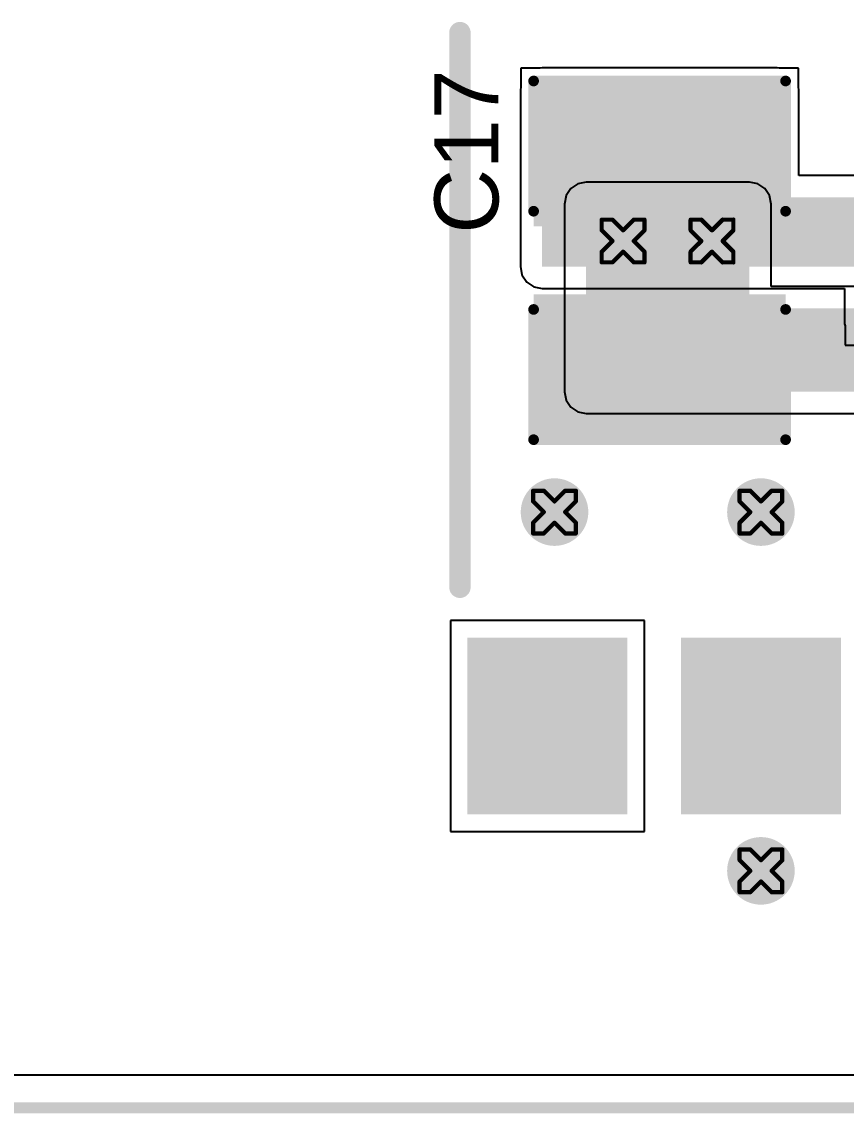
# Model space of a CAD drawing. Header units: inches. Extents: x -1 to 351, y 0 to 83.
# Drawn here: x 26.66 to 36.47, y -0.06 to 12.92 of the extents above; entities that cross this region are included whole.
import ezdxf

# ---------------------------------------------------------------- set-up
doc = ezdxf.new("R2010")
doc.units = ezdxf.units.IN
for name, color, linetype in [('Board Outline', 216, 'Continuous'), ('Bottom Layer', 5, 'Continuous'), ('Bottom Overlay', 54, 'Continuous'), ('Bottom Paste', 16, 'Continuous'), ('Bottom Solder', 6, 'Continuous'), ('Drill Drawing', 1, 'Continuous'), ('Top Layer', 1, 'Continuous'), ('Top Overlay', 2, 'Continuous'), ('Top Paste', 8, 'Continuous'), ('Top Solder', 216, 'Continuous'), ('Via Holes', 16, 'Continuous')]:
    doc.layers.add(name, color=color, linetype=linetype)
doc.styles.add('Arial', font='', dxfattribs={"height": 0.2})
doc.styles.get('Arial').set_extended_font_data('Arial')

# ---------------------------------------------------------------- blocks, each defined once
blk = doc.blocks.new('SOP_8__S_T_____B_22')
at = {"layer": 'Bottom Layer'}
for points in [[(-5.95, 2.91), (-5.95, 4.71), (-3.95, 4.71), (-3.95, 2.91)], [(-5.95, 0.37), (-5.95, 2.17), (-3.95, 2.17), (-3.95, 0.37)]]:
    blk.add_hatch(color=5, dxfattribs=at).paths.add_polyline_path(points)
at = {"layer": 'Bottom Paste'}
for points in [[(-5.95, 2.91), (-5.95, 4.71), (-3.95, 4.71), (-3.95, 2.91)], [(-5.95, 0.37), (-5.95, 2.17), (-3.95, 2.17), (-3.95, 0.37)]]:
    blk.add_hatch(color=16, dxfattribs=at).paths.add_polyline_path(points)
at = {"layer": 'Bottom Solder'}
for points in [[(-6.001, 2.859), (-6.001, 4.761), (-3.9, 4.761), (-3.9, 2.859)], [(-6.001, 0.319), (-6.001, 2.221), (-3.9, 2.221), (-3.9, 0.319)]]:
    blk.add_hatch(color=6, dxfattribs=at).paths.add_polyline_path(points)
at = {"layer": 'Bottom Overlay'}
blk.add_lwpolyline([(-3.3, 4.85, 0.254, 0.254, 0), (3.3, 4.85, 0.254, 0.254, 0)], format="xyseb", dxfattribs=at)
for points in [[(-3.363, 4.85, 0.127, 0.127, 1), (-3.236, 4.85, 0.127, 0.127, 1)], [(3.236, 4.85, 0.127, 0.127, 1), (3.363, 4.85, 0.127, 0.127, 1)]]:
    blk.add_lwpolyline(points, format="xyseb", close=True, dxfattribs=at)
blk = doc.blocks.new('C___1210_61')
at = {"layer": 'Top Layer'}
for points in [[(-2.032, 1.397), (-0.508, 1.397), (-0.508, -1.397), (-2.032, -1.397)], [(0.508, 1.397), (2.032, 1.397), (2.032, -1.397), (0.508, -1.397)]]:
    blk.add_hatch(color=1, dxfattribs=at).paths.add_polyline_path(points)
at = {"layer": 'Top Paste'}
for points in [[(-2.032, 1.397), (-0.508, 1.397), (-0.508, -1.397), (-2.032, -1.397)], [(0.508, 1.397), (2.032, 1.397), (2.032, -1.397), (0.508, -1.397)]]:
    blk.add_hatch(color=8, dxfattribs=at).paths.add_polyline_path(points)
at = {"layer": 'Top Solder'}
for points in [[(-2.1336, 1.4986), (-0.4064, 1.4986), (-0.4064, -1.4986), (-2.1336, -1.4986)], [(0.4064, 1.4986), (2.1336, 1.4986), (2.1336, -1.4986), (0.4064, -1.4986)]]:
    blk.add_hatch(color=216, dxfattribs=at).paths.add_polyline_path(points)
at = {"layer": 'Top Overlay'}
for points in [[(-2.1336, 1.4986, 0.127, 0.127, 0), (-0.5842, 1.4986, 0.127, 0.127, 0)], [(-2.1336, 1.4986, 0.127, 0.127, 0), (-2.1336, -1.4986, 0.127, 0.127, 0)], [(0.5842, 1.4986, 0.127, 0.127, 0), (2.1336, 1.4986, 0.127, 0.127, 0)], [(2.1336, 1.4986, 0.127, 0.127, 0), (2.1336, -1.4986, 0.127, 0.127, 0)], [(-2.1336, -1.4986, 0.127, 0.127, 0), (-0.5842, -1.4986, 0.127, 0.127, 0)], [(0.5842, -1.4986, 0.127, 0.127, 0), (2.1336, -1.4986, 0.127, 0.127, 0)]]:
    blk.add_lwpolyline(points, format="xyseb", dxfattribs=at)
for points in [[(-2.16535, 1.4986, 0.0635, 0.0635, 1), (-2.10185, 1.4986, 0.0635, 0.0635, 1)], [(-2.16535, 1.4986, 0.0635, 0.0635, 1), (-2.10185, 1.4986, 0.0635, 0.0635, 1)], [(-0.61595, 1.4986, 0.0635, 0.0635, 1), (-0.55245, 1.4986, 0.0635, 0.0635, 1)], [(0.55245, 1.4986, 0.0635, 0.0635, 1), (0.61595, 1.4986, 0.0635, 0.0635, 1)], [(2.10185, 1.4986, 0.0635, 0.0635, 1), (2.16535, 1.4986, 0.0635, 0.0635, 1)], [(2.10185, 1.4986, 0.0635, 0.0635, 1), (2.16535, 1.4986, 0.0635, 0.0635, 1)], [(-2.16535, -1.4986, 0.0635, 0.0635, 1), (-2.10185, -1.4986, 0.0635, 0.0635, 1)], [(-2.16535, -1.4986, 0.0635, 0.0635, 1), (-2.10185, -1.4986, 0.0635, 0.0635, 1)], [(-0.61595, -1.4986, 0.0635, 0.0635, 1), (-0.55245, -1.4986, 0.0635, 0.0635, 1)], [(0.55245, -1.4986, 0.0635, 0.0635, 1), (0.61595, -1.4986, 0.0635, 0.0635, 1)], [(2.10185, -1.4986, 0.0635, 0.0635, 1), (2.16535, -1.4986, 0.0635, 0.0635, 1)], [(2.10185, -1.4986, 0.0635, 0.0635, 1), (2.16535, -1.4986, 0.0635, 0.0635, 1)]]:
    blk.add_lwpolyline(points, format="xyseb", close=True, dxfattribs=at)

msp = doc.modelspace()

# ---------------------------------------------------------------- hatches: boundary and pattern name
at = {"layer": 'Bottom Layer'}
for points in [[(33.377, 8.7), (35.32, 8.7), (35.32, 10.752), (33.377, 10.752)], [(33.377, 8.518), (63.616, 8.518), (63.616, 9.512), (33.377, 9.512)]]:
    msp.add_hatch(color=5, dxfattribs=at).paths.add_polyline_path(points)
h = msp.add_hatch(color=5, dxfattribs=at)
edge = h.paths.add_edge_path()
edge.add_arc((33.816, 10.312), 0.3, 0, 360)
h = msp.add_hatch(color=5, dxfattribs=at)
edge = h.paths.add_edge_path()
edge.add_arc((34.874, 10.312), 0.3, 0, 360)
h = msp.add_hatch(color=5, dxfattribs=at)
edge = h.paths.add_edge_path()
edge.add_arc((33.001, 7.087), 0.3, 0, 360)
h = msp.add_hatch(color=5, dxfattribs=at)
edge = h.paths.add_edge_path()
edge.add_arc((35.456, 7.087), 0.3, 0, 360)
h = msp.add_hatch(color=5, dxfattribs=at)
edge = h.paths.add_edge_path()
edge.add_arc((35.456, 2.819), 0.3, 0, 360)
at = {"layer": 'Bottom Solder'}
h = msp.add_hatch(color=6, dxfattribs=at)
edge = h.paths.add_edge_path()
edge.add_arc((33.816, 10.312), 0.402, 0, 360)
h = msp.add_hatch(color=6, dxfattribs=at)
edge = h.paths.add_edge_path()
edge.add_arc((34.874, 10.312), 0.402, 0, 360)
h = msp.add_hatch(color=6, dxfattribs=at)
edge = h.paths.add_edge_path()
edge.add_arc((33.001, 7.087), 0.402, 0, 360)
h = msp.add_hatch(color=6, dxfattribs=at)
edge = h.paths.add_edge_path()
edge.add_arc((35.456, 7.087), 0.402, 0, 360)
h = msp.add_hatch(color=6, dxfattribs=at)
edge = h.paths.add_edge_path()
edge.add_arc((35.456, 2.819), 0.402, 0, 360)
at = {"layer": 'Top Layer'}
for points in [[(32.854, 10.007), (35.648, 10.007), (35.648, 12.114), (32.854, 12.114)], [(32.854, 10.007), (40.003, 10.007), (40.003, 10.833), (32.854, 10.833)]]:
    msp.add_hatch(color=1, dxfattribs=at).paths.add_polyline_path(points)
h = msp.add_hatch(color=1, dxfattribs=at)
edge = h.paths.add_edge_path()
edge.add_arc((33.816, 10.312), 0.3, 0, 360)
h = msp.add_hatch(color=1, dxfattribs=at)
edge = h.paths.add_edge_path()
edge.add_arc((34.874, 10.312), 0.3, 0, 360)
h = msp.add_hatch(color=1, dxfattribs=at)
edge = h.paths.add_edge_path()
edge.add_arc((33.001, 7.087), 0.3, 0, 360)
h = msp.add_hatch(color=1, dxfattribs=at)
edge = h.paths.add_edge_path()
edge.add_arc((35.456, 7.087), 0.3, 0, 360)
h = msp.add_hatch(color=1, dxfattribs=at)
edge = h.paths.add_edge_path()
edge.add_arc((35.456, 2.819), 0.3, 0, 360)
at = {"layer": 'Top Solder'}
h = msp.add_hatch(color=216, dxfattribs=at)
edge = h.paths.add_edge_path()
edge.add_arc((33.816, 10.312), 0.402, 0, 360)
h = msp.add_hatch(color=216, dxfattribs=at)
edge = h.paths.add_edge_path()
edge.add_arc((34.874, 10.312), 0.402, 0, 360)
h = msp.add_hatch(color=216, dxfattribs=at)
edge = h.paths.add_edge_path()
edge.add_arc((33.001, 7.087), 0.402, 0, 360)
h = msp.add_hatch(color=216, dxfattribs=at)
edge = h.paths.add_edge_path()
edge.add_arc((35.456, 7.087), 0.402, 0, 360)
h = msp.add_hatch(color=216, dxfattribs=at)
edge = h.paths.add_edge_path()
edge.add_arc((35.456, 2.819), 0.402, 0, 360)
at = {"layer": 'Via Holes'}
h = msp.add_hatch(color=7, dxfattribs=at)
edge = h.paths.add_edge_path()
edge.add_arc((33.816, 10.312), 0.15, 0, 360)
h = msp.add_hatch(color=7, dxfattribs=at)
edge = h.paths.add_edge_path()
edge.add_arc((34.874, 10.312), 0.15, 0, 360)
h = msp.add_hatch(color=7, dxfattribs=at)
edge = h.paths.add_edge_path()
edge.add_arc((33.001, 7.087), 0.15, 0, 360)
h = msp.add_hatch(color=7, dxfattribs=at)
edge = h.paths.add_edge_path()
edge.add_arc((35.456, 7.087), 0.15, 0, 360)
h = msp.add_hatch(color=7, dxfattribs=at)
edge = h.paths.add_edge_path()
edge.add_arc((35.456, 2.819), 0.15, 0, 360)

# ---------------------------------------------------------------- linework, layer by layer
at = {"layer": 'Board Outline'}
msp.add_lwpolyline([(0, 0, 0.127, 0.127, 0), (97.003, 0, 0.127, 0.127, 0)], format="xyseb", dxfattribs=at)
at = {"layer": 'Bottom Layer'}
for p, q in [((33.194, 10.936), (33.138, 10.852)), ((33.278, 10.992), (33.194, 10.936)), ((33.377, 11.011), (33.278, 10.992)), ((35.32, 11.011), (33.377, 11.011)), ((35.419, 10.992), (35.32, 11.011)), ((35.503, 10.936), (35.419, 10.992)), ((35.559, 10.852), (35.503, 10.936)), ((33.138, 10.852), (33.118, 10.752)), ((35.579, 10.752), (35.559, 10.852)), ((33.118, 10.752), (33.118, 9.512)), ((35.579, 9.771), (35.579, 10.752)), ((36.812, 9.771), (35.579, 9.771)), ((33.118, 9.512), (33.118, 8.518)), ((33.118, 8.518), (33.138, 8.419)), ((33.138, 8.419), (33.194, 8.335)), ((33.194, 8.335), (33.278, 8.279)), ((33.278, 8.279), (33.377, 8.259)), ((33.377, 8.259), (42.106, 8.259)), ((34.07, 5.796), (31.762, 5.796)), ((31.762, 5.796), (31.762, 3.288)), ((34.07, 3.288), (34.07, 5.796)), ((31.762, 3.288), (34.07, 3.288)), ((92.262, 0.388), (0.388, 0.388))]:
    msp.add_line(p, q, dxfattribs=at)
at = {"layer": 'Drill Drawing'}
for points in [[(33.562, 10.439, 0.0508, 0.0508, 0), (33.562, 10.566, 0.0508, 0.0508, 0)], [(33.562, 10.566, 0.0508, 0.0508, 0), (33.689, 10.566, 0.0508, 0.0508, 0)], [(33.689, 10.566, 0.0508, 0.0508, 0), (33.816, 10.439, 0.0508, 0.0508, 0)], [(33.816, 10.439, 0.0508, 0.0508, 0), (33.943, 10.566, 0.0508, 0.0508, 0)], [(33.943, 10.566, 0.0508, 0.0508, 0), (34.07, 10.566, 0.0508, 0.0508, 0)], [(34.07, 10.439, 0.0508, 0.0508, 0), (34.07, 10.566, 0.0508, 0.0508, 0)], [(34.62, 10.439, 0.0508, 0.0508, 0), (34.62, 10.566, 0.0508, 0.0508, 0)], [(34.62, 10.566, 0.0508, 0.0508, 0), (34.747, 10.566, 0.0508, 0.0508, 0)], [(34.747, 10.566, 0.0508, 0.0508, 0), (34.874, 10.439, 0.0508, 0.0508, 0)], [(34.874, 10.439, 0.0508, 0.0508, 0), (35.001, 10.566, 0.0508, 0.0508, 0)], [(35.001, 10.566, 0.0508, 0.0508, 0), (35.128, 10.566, 0.0508, 0.0508, 0)], [(35.128, 10.439, 0.0508, 0.0508, 0), (35.128, 10.566, 0.0508, 0.0508, 0)], [(33.562, 10.439, 0.0508, 0.0508, 0), (33.689, 10.312, 0.0508, 0.0508, 0)], [(33.943, 10.312, 0.0508, 0.0508, 0), (34.07, 10.439, 0.0508, 0.0508, 0)], [(34.62, 10.439, 0.0508, 0.0508, 0), (34.747, 10.312, 0.0508, 0.0508, 0)], [(35.001, 10.312, 0.0508, 0.0508, 0), (35.128, 10.439, 0.0508, 0.0508, 0)], [(33.562, 10.185, 0.0508, 0.0508, 0), (33.689, 10.312, 0.0508, 0.0508, 0)], [(33.943, 10.312, 0.0508, 0.0508, 0), (34.07, 10.185, 0.0508, 0.0508, 0)], [(34.62, 10.185, 0.0508, 0.0508, 0), (34.747, 10.312, 0.0508, 0.0508, 0)], [(35.001, 10.312, 0.0508, 0.0508, 0), (35.128, 10.185, 0.0508, 0.0508, 0)], [(33.562, 10.058, 0.0508, 0.0508, 0), (33.562, 10.185, 0.0508, 0.0508, 0)], [(33.689, 10.058, 0.0508, 0.0508, 0), (33.816, 10.185, 0.0508, 0.0508, 0)], [(33.816, 10.185, 0.0508, 0.0508, 0), (33.943, 10.058, 0.0508, 0.0508, 0)], [(34.07, 10.058, 0.0508, 0.0508, 0), (34.07, 10.185, 0.0508, 0.0508, 0)], [(34.62, 10.058, 0.0508, 0.0508, 0), (34.62, 10.185, 0.0508, 0.0508, 0)], [(34.747, 10.058, 0.0508, 0.0508, 0), (34.874, 10.185, 0.0508, 0.0508, 0)], [(34.874, 10.185, 0.0508, 0.0508, 0), (35.001, 10.058, 0.0508, 0.0508, 0)], [(35.128, 10.058, 0.0508, 0.0508, 0), (35.128, 10.185, 0.0508, 0.0508, 0)], [(33.562, 10.058, 0.0508, 0.0508, 0), (33.689, 10.058, 0.0508, 0.0508, 0)], [(33.943, 10.058, 0.0508, 0.0508, 0), (34.07, 10.058, 0.0508, 0.0508, 0)], [(34.62, 10.058, 0.0508, 0.0508, 0), (34.747, 10.058, 0.0508, 0.0508, 0)], [(35.001, 10.058, 0.0508, 0.0508, 0), (35.128, 10.058, 0.0508, 0.0508, 0)], [(32.747, 7.214, 0.0508, 0.0508, 0), (32.747, 7.341, 0.0508, 0.0508, 0)], [(32.747, 7.341, 0.0508, 0.0508, 0), (32.874, 7.341, 0.0508, 0.0508, 0)], [(32.874, 7.341, 0.0508, 0.0508, 0), (33.001, 7.214, 0.0508, 0.0508, 0)], [(33.001, 7.214, 0.0508, 0.0508, 0), (33.128, 7.341, 0.0508, 0.0508, 0)], [(33.128, 7.341, 0.0508, 0.0508, 0), (33.255, 7.341, 0.0508, 0.0508, 0)], [(33.255, 7.214, 0.0508, 0.0508, 0), (33.255, 7.341, 0.0508, 0.0508, 0)], [(35.202, 7.214, 0.0508, 0.0508, 0), (35.202, 7.341, 0.0508, 0.0508, 0)], [(35.202, 7.341, 0.0508, 0.0508, 0), (35.329, 7.341, 0.0508, 0.0508, 0)], [(35.329, 7.341, 0.0508, 0.0508, 0), (35.456, 7.214, 0.0508, 0.0508, 0)], [(35.456, 7.214, 0.0508, 0.0508, 0), (35.583, 7.341, 0.0508, 0.0508, 0)], [(35.583, 7.341, 0.0508, 0.0508, 0), (35.71, 7.341, 0.0508, 0.0508, 0)], [(35.71, 7.214, 0.0508, 0.0508, 0), (35.71, 7.341, 0.0508, 0.0508, 0)], [(32.747, 7.214, 0.0508, 0.0508, 0), (32.874, 7.087, 0.0508, 0.0508, 0)], [(33.128, 7.087, 0.0508, 0.0508, 0), (33.255, 7.214, 0.0508, 0.0508, 0)], [(35.202, 7.214, 0.0508, 0.0508, 0), (35.329, 7.087, 0.0508, 0.0508, 0)], [(35.583, 7.087, 0.0508, 0.0508, 0), (35.71, 7.214, 0.0508, 0.0508, 0)], [(32.747, 6.96, 0.0508, 0.0508, 0), (32.874, 7.087, 0.0508, 0.0508, 0)], [(33.128, 7.087, 0.0508, 0.0508, 0), (33.255, 6.96, 0.0508, 0.0508, 0)], [(35.202, 6.96, 0.0508, 0.0508, 0), (35.329, 7.087, 0.0508, 0.0508, 0)], [(35.583, 7.087, 0.0508, 0.0508, 0), (35.71, 6.96, 0.0508, 0.0508, 0)], [(32.747, 6.833, 0.0508, 0.0508, 0), (32.747, 6.96, 0.0508, 0.0508, 0)], [(32.874, 6.833, 0.0508, 0.0508, 0), (33.001, 6.96, 0.0508, 0.0508, 0)], [(33.001, 6.96, 0.0508, 0.0508, 0), (33.128, 6.833, 0.0508, 0.0508, 0)], [(33.255, 6.833, 0.0508, 0.0508, 0), (33.255, 6.96, 0.0508, 0.0508, 0)], [(35.202, 6.833, 0.0508, 0.0508, 0), (35.202, 6.96, 0.0508, 0.0508, 0)], [(35.329, 6.833, 0.0508, 0.0508, 0), (35.456, 6.96, 0.0508, 0.0508, 0)], [(35.456, 6.96, 0.0508, 0.0508, 0), (35.583, 6.833, 0.0508, 0.0508, 0)], [(35.71, 6.833, 0.0508, 0.0508, 0), (35.71, 6.96, 0.0508, 0.0508, 0)], [(32.747, 6.833, 0.0508, 0.0508, 0), (32.874, 6.833, 0.0508, 0.0508, 0)], [(33.128, 6.833, 0.0508, 0.0508, 0), (33.255, 6.833, 0.0508, 0.0508, 0)], [(35.202, 6.833, 0.0508, 0.0508, 0), (35.329, 6.833, 0.0508, 0.0508, 0)], [(35.583, 6.833, 0.0508, 0.0508, 0), (35.71, 6.833, 0.0508, 0.0508, 0)], [(35.202, 2.946, 0.0508, 0.0508, 0), (35.202, 3.073, 0.0508, 0.0508, 0)], [(35.202, 3.073, 0.0508, 0.0508, 0), (35.329, 3.073, 0.0508, 0.0508, 0)], [(35.329, 3.073, 0.0508, 0.0508, 0), (35.456, 2.946, 0.0508, 0.0508, 0)], [(35.456, 2.946, 0.0508, 0.0508, 0), (35.583, 3.073, 0.0508, 0.0508, 0)], [(35.583, 3.073, 0.0508, 0.0508, 0), (35.71, 3.073, 0.0508, 0.0508, 0)], [(35.71, 2.946, 0.0508, 0.0508, 0), (35.71, 3.073, 0.0508, 0.0508, 0)], [(35.202, 2.946, 0.0508, 0.0508, 0), (35.329, 2.819, 0.0508, 0.0508, 0)], [(35.583, 2.819, 0.0508, 0.0508, 0), (35.71, 2.946, 0.0508, 0.0508, 0)], [(35.202, 2.692, 0.0508, 0.0508, 0), (35.329, 2.819, 0.0508, 0.0508, 0)], [(35.583, 2.819, 0.0508, 0.0508, 0), (35.71, 2.692, 0.0508, 0.0508, 0)], [(35.202, 2.565, 0.0508, 0.0508, 0), (35.202, 2.692, 0.0508, 0.0508, 0)], [(35.329, 2.565, 0.0508, 0.0508, 0), (35.456, 2.692, 0.0508, 0.0508, 0)], [(35.456, 2.692, 0.0508, 0.0508, 0), (35.583, 2.565, 0.0508, 0.0508, 0)], [(35.71, 2.565, 0.0508, 0.0508, 0), (35.71, 2.692, 0.0508, 0.0508, 0)], [(35.202, 2.565, 0.0508, 0.0508, 0), (35.329, 2.565, 0.0508, 0.0508, 0)], [(35.583, 2.565, 0.0508, 0.0508, 0), (35.71, 2.565, 0.0508, 0.0508, 0)]]:
    msp.add_lwpolyline(points, format="xyseb", dxfattribs=at)
for points in [[(33.55, 10.566, 0.0254, 0.0254, 1), (33.575, 10.566, 0.0254, 0.0254, 1)], [(33.55, 10.566, 0.0254, 0.0254, 1), (33.575, 10.566, 0.0254, 0.0254, 1)], [(33.677, 10.566, 0.0254, 0.0254, 1), (33.702, 10.566, 0.0254, 0.0254, 1)], [(33.677, 10.566, 0.0254, 0.0254, 1), (33.702, 10.566, 0.0254, 0.0254, 1)], [(33.931, 10.566, 0.0254, 0.0254, 1), (33.956, 10.566, 0.0254, 0.0254, 1)], [(33.931, 10.566, 0.0254, 0.0254, 1), (33.956, 10.566, 0.0254, 0.0254, 1)], [(34.058, 10.566, 0.0254, 0.0254, 1), (34.083, 10.566, 0.0254, 0.0254, 1)], [(34.058, 10.566, 0.0254, 0.0254, 1), (34.083, 10.566, 0.0254, 0.0254, 1)], [(34.608, 10.566, 0.0254, 0.0254, 1), (34.633, 10.566, 0.0254, 0.0254, 1)], [(34.608, 10.566, 0.0254, 0.0254, 1), (34.633, 10.566, 0.0254, 0.0254, 1)], [(34.734, 10.566, 0.0254, 0.0254, 1), (34.76, 10.566, 0.0254, 0.0254, 1)], [(34.734, 10.566, 0.0254, 0.0254, 1), (34.76, 10.566, 0.0254, 0.0254, 1)], [(34.988, 10.566, 0.0254, 0.0254, 1), (35.014, 10.566, 0.0254, 0.0254, 1)], [(34.988, 10.566, 0.0254, 0.0254, 1), (35.014, 10.566, 0.0254, 0.0254, 1)], [(35.115, 10.566, 0.0254, 0.0254, 1), (35.141, 10.566, 0.0254, 0.0254, 1)], [(35.115, 10.566, 0.0254, 0.0254, 1), (35.141, 10.566, 0.0254, 0.0254, 1)], [(33.55, 10.439, 0.0254, 0.0254, 1), (33.575, 10.439, 0.0254, 0.0254, 1)], [(33.55, 10.439, 0.0254, 0.0254, 1), (33.575, 10.439, 0.0254, 0.0254, 1)], [(33.804, 10.439, 0.0254, 0.0254, 1), (33.829, 10.439, 0.0254, 0.0254, 1)], [(33.804, 10.439, 0.0254, 0.0254, 1), (33.829, 10.439, 0.0254, 0.0254, 1)], [(34.058, 10.439, 0.0254, 0.0254, 1), (34.083, 10.439, 0.0254, 0.0254, 1)], [(34.058, 10.439, 0.0254, 0.0254, 1), (34.083, 10.439, 0.0254, 0.0254, 1)], [(34.608, 10.439, 0.0254, 0.0254, 1), (34.633, 10.439, 0.0254, 0.0254, 1)], [(34.608, 10.439, 0.0254, 0.0254, 1), (34.633, 10.439, 0.0254, 0.0254, 1)], [(34.861, 10.439, 0.0254, 0.0254, 1), (34.887, 10.439, 0.0254, 0.0254, 1)], [(34.861, 10.439, 0.0254, 0.0254, 1), (34.887, 10.439, 0.0254, 0.0254, 1)], [(35.115, 10.439, 0.0254, 0.0254, 1), (35.141, 10.439, 0.0254, 0.0254, 1)], [(35.115, 10.439, 0.0254, 0.0254, 1), (35.141, 10.439, 0.0254, 0.0254, 1)], [(33.677, 10.312, 0.0254, 0.0254, 1), (33.702, 10.312, 0.0254, 0.0254, 1)], [(33.677, 10.312, 0.0254, 0.0254, 1), (33.702, 10.312, 0.0254, 0.0254, 1)], [(33.931, 10.312, 0.0254, 0.0254, 1), (33.956, 10.312, 0.0254, 0.0254, 1)], [(33.931, 10.312, 0.0254, 0.0254, 1), (33.956, 10.312, 0.0254, 0.0254, 1)], [(34.734, 10.312, 0.0254, 0.0254, 1), (34.76, 10.312, 0.0254, 0.0254, 1)], [(34.734, 10.312, 0.0254, 0.0254, 1), (34.76, 10.312, 0.0254, 0.0254, 1)], [(34.988, 10.312, 0.0254, 0.0254, 1), (35.014, 10.312, 0.0254, 0.0254, 1)], [(34.988, 10.312, 0.0254, 0.0254, 1), (35.014, 10.312, 0.0254, 0.0254, 1)], [(33.55, 10.185, 0.0254, 0.0254, 1), (33.575, 10.185, 0.0254, 0.0254, 1)], [(33.55, 10.185, 0.0254, 0.0254, 1), (33.575, 10.185, 0.0254, 0.0254, 1)], [(33.804, 10.185, 0.0254, 0.0254, 1), (33.829, 10.185, 0.0254, 0.0254, 1)], [(33.804, 10.185, 0.0254, 0.0254, 1), (33.829, 10.185, 0.0254, 0.0254, 1)], [(34.058, 10.185, 0.0254, 0.0254, 1), (34.083, 10.185, 0.0254, 0.0254, 1)], [(34.058, 10.185, 0.0254, 0.0254, 1), (34.083, 10.185, 0.0254, 0.0254, 1)], [(34.608, 10.185, 0.0254, 0.0254, 1), (34.633, 10.185, 0.0254, 0.0254, 1)], [(34.608, 10.185, 0.0254, 0.0254, 1), (34.633, 10.185, 0.0254, 0.0254, 1)], [(34.861, 10.185, 0.0254, 0.0254, 1), (34.887, 10.185, 0.0254, 0.0254, 1)], [(34.861, 10.185, 0.0254, 0.0254, 1), (34.887, 10.185, 0.0254, 0.0254, 1)], [(35.115, 10.185, 0.0254, 0.0254, 1), (35.141, 10.185, 0.0254, 0.0254, 1)], [(35.115, 10.185, 0.0254, 0.0254, 1), (35.141, 10.185, 0.0254, 0.0254, 1)], [(33.55, 10.058, 0.0254, 0.0254, 1), (33.575, 10.058, 0.0254, 0.0254, 1)], [(33.55, 10.058, 0.0254, 0.0254, 1), (33.575, 10.058, 0.0254, 0.0254, 1)], [(33.677, 10.058, 0.0254, 0.0254, 1), (33.702, 10.058, 0.0254, 0.0254, 1)], [(33.677, 10.058, 0.0254, 0.0254, 1), (33.702, 10.058, 0.0254, 0.0254, 1)], [(33.931, 10.058, 0.0254, 0.0254, 1), (33.956, 10.058, 0.0254, 0.0254, 1)], [(33.931, 10.058, 0.0254, 0.0254, 1), (33.956, 10.058, 0.0254, 0.0254, 1)], [(34.058, 10.058, 0.0254, 0.0254, 1), (34.083, 10.058, 0.0254, 0.0254, 1)], [(34.058, 10.058, 0.0254, 0.0254, 1), (34.083, 10.058, 0.0254, 0.0254, 1)], [(34.608, 10.058, 0.0254, 0.0254, 1), (34.633, 10.058, 0.0254, 0.0254, 1)], [(34.608, 10.058, 0.0254, 0.0254, 1), (34.633, 10.058, 0.0254, 0.0254, 1)], [(34.734, 10.058, 0.0254, 0.0254, 1), (34.76, 10.058, 0.0254, 0.0254, 1)], [(34.734, 10.058, 0.0254, 0.0254, 1), (34.76, 10.058, 0.0254, 0.0254, 1)], [(34.988, 10.058, 0.0254, 0.0254, 1), (35.014, 10.058, 0.0254, 0.0254, 1)], [(34.988, 10.058, 0.0254, 0.0254, 1), (35.014, 10.058, 0.0254, 0.0254, 1)], [(35.115, 10.058, 0.0254, 0.0254, 1), (35.141, 10.058, 0.0254, 0.0254, 1)], [(35.115, 10.058, 0.0254, 0.0254, 1), (35.141, 10.058, 0.0254, 0.0254, 1)], [(32.734, 7.341, 0.0254, 0.0254, 1), (32.759, 7.341, 0.0254, 0.0254, 1)], [(32.734, 7.341, 0.0254, 0.0254, 1), (32.759, 7.341, 0.0254, 0.0254, 1)], [(32.861, 7.341, 0.0254, 0.0254, 1), (32.886, 7.341, 0.0254, 0.0254, 1)], [(32.861, 7.341, 0.0254, 0.0254, 1), (32.886, 7.341, 0.0254, 0.0254, 1)], [(33.115, 7.341, 0.0254, 0.0254, 1), (33.14, 7.341, 0.0254, 0.0254, 1)], [(33.115, 7.341, 0.0254, 0.0254, 1), (33.14, 7.341, 0.0254, 0.0254, 1)], [(33.242, 7.341, 0.0254, 0.0254, 1), (33.267, 7.341, 0.0254, 0.0254, 1)], [(33.242, 7.341, 0.0254, 0.0254, 1), (33.267, 7.341, 0.0254, 0.0254, 1)], [(35.19, 7.341, 0.0254, 0.0254, 1), (35.215, 7.341, 0.0254, 0.0254, 1)], [(35.19, 7.341, 0.0254, 0.0254, 1), (35.215, 7.341, 0.0254, 0.0254, 1)], [(35.317, 7.341, 0.0254, 0.0254, 1), (35.342, 7.341, 0.0254, 0.0254, 1)], [(35.317, 7.341, 0.0254, 0.0254, 1), (35.342, 7.341, 0.0254, 0.0254, 1)], [(35.571, 7.341, 0.0254, 0.0254, 1), (35.596, 7.341, 0.0254, 0.0254, 1)], [(35.571, 7.341, 0.0254, 0.0254, 1), (35.596, 7.341, 0.0254, 0.0254, 1)], [(35.698, 7.341, 0.0254, 0.0254, 1), (35.723, 7.341, 0.0254, 0.0254, 1)], [(35.698, 7.341, 0.0254, 0.0254, 1), (35.723, 7.341, 0.0254, 0.0254, 1)], [(32.734, 7.214, 0.0254, 0.0254, 1), (32.759, 7.214, 0.0254, 0.0254, 1)], [(32.734, 7.214, 0.0254, 0.0254, 1), (32.759, 7.214, 0.0254, 0.0254, 1)], [(32.988, 7.214, 0.0254, 0.0254, 1), (33.013, 7.214, 0.0254, 0.0254, 1)], [(32.988, 7.214, 0.0254, 0.0254, 1), (33.013, 7.214, 0.0254, 0.0254, 1)], [(33.242, 7.214, 0.0254, 0.0254, 1), (33.267, 7.214, 0.0254, 0.0254, 1)], [(33.242, 7.214, 0.0254, 0.0254, 1), (33.267, 7.214, 0.0254, 0.0254, 1)], [(35.19, 7.214, 0.0254, 0.0254, 1), (35.215, 7.214, 0.0254, 0.0254, 1)], [(35.19, 7.214, 0.0254, 0.0254, 1), (35.215, 7.214, 0.0254, 0.0254, 1)], [(35.444, 7.214, 0.0254, 0.0254, 1), (35.469, 7.214, 0.0254, 0.0254, 1)], [(35.444, 7.214, 0.0254, 0.0254, 1), (35.469, 7.214, 0.0254, 0.0254, 1)], [(35.698, 7.214, 0.0254, 0.0254, 1), (35.723, 7.214, 0.0254, 0.0254, 1)], [(35.698, 7.214, 0.0254, 0.0254, 1), (35.723, 7.214, 0.0254, 0.0254, 1)], [(32.861, 7.087, 0.0254, 0.0254, 1), (32.886, 7.087, 0.0254, 0.0254, 1)], [(32.861, 7.087, 0.0254, 0.0254, 1), (32.886, 7.087, 0.0254, 0.0254, 1)], [(33.115, 7.087, 0.0254, 0.0254, 1), (33.14, 7.087, 0.0254, 0.0254, 1)], [(33.115, 7.087, 0.0254, 0.0254, 1), (33.14, 7.087, 0.0254, 0.0254, 1)], [(35.317, 7.087, 0.0254, 0.0254, 1), (35.342, 7.087, 0.0254, 0.0254, 1)], [(35.317, 7.087, 0.0254, 0.0254, 1), (35.342, 7.087, 0.0254, 0.0254, 1)], [(35.571, 7.087, 0.0254, 0.0254, 1), (35.596, 7.087, 0.0254, 0.0254, 1)], [(35.571, 7.087, 0.0254, 0.0254, 1), (35.596, 7.087, 0.0254, 0.0254, 1)], [(32.734, 6.96, 0.0254, 0.0254, 1), (32.759, 6.96, 0.0254, 0.0254, 1)], [(32.734, 6.96, 0.0254, 0.0254, 1), (32.759, 6.96, 0.0254, 0.0254, 1)], [(32.988, 6.96, 0.0254, 0.0254, 1), (33.013, 6.96, 0.0254, 0.0254, 1)], [(32.988, 6.96, 0.0254, 0.0254, 1), (33.013, 6.96, 0.0254, 0.0254, 1)], [(33.242, 6.96, 0.0254, 0.0254, 1), (33.267, 6.96, 0.0254, 0.0254, 1)], [(33.242, 6.96, 0.0254, 0.0254, 1), (33.267, 6.96, 0.0254, 0.0254, 1)], [(35.19, 6.96, 0.0254, 0.0254, 1), (35.215, 6.96, 0.0254, 0.0254, 1)], [(35.19, 6.96, 0.0254, 0.0254, 1), (35.215, 6.96, 0.0254, 0.0254, 1)], [(35.444, 6.96, 0.0254, 0.0254, 1), (35.469, 6.96, 0.0254, 0.0254, 1)], [(35.444, 6.96, 0.0254, 0.0254, 1), (35.469, 6.96, 0.0254, 0.0254, 1)], [(35.698, 6.96, 0.0254, 0.0254, 1), (35.723, 6.96, 0.0254, 0.0254, 1)], [(35.698, 6.96, 0.0254, 0.0254, 1), (35.723, 6.96, 0.0254, 0.0254, 1)], [(32.734, 6.833, 0.0254, 0.0254, 1), (32.759, 6.833, 0.0254, 0.0254, 1)], [(32.734, 6.833, 0.0254, 0.0254, 1), (32.759, 6.833, 0.0254, 0.0254, 1)], [(32.861, 6.833, 0.0254, 0.0254, 1), (32.886, 6.833, 0.0254, 0.0254, 1)], [(32.861, 6.833, 0.0254, 0.0254, 1), (32.886, 6.833, 0.0254, 0.0254, 1)], [(33.115, 6.833, 0.0254, 0.0254, 1), (33.14, 6.833, 0.0254, 0.0254, 1)], [(33.115, 6.833, 0.0254, 0.0254, 1), (33.14, 6.833, 0.0254, 0.0254, 1)], [(33.242, 6.833, 0.0254, 0.0254, 1), (33.267, 6.833, 0.0254, 0.0254, 1)], [(33.242, 6.833, 0.0254, 0.0254, 1), (33.267, 6.833, 0.0254, 0.0254, 1)], [(35.19, 6.833, 0.0254, 0.0254, 1), (35.215, 6.833, 0.0254, 0.0254, 1)], [(35.19, 6.833, 0.0254, 0.0254, 1), (35.215, 6.833, 0.0254, 0.0254, 1)], [(35.317, 6.833, 0.0254, 0.0254, 1), (35.342, 6.833, 0.0254, 0.0254, 1)], [(35.317, 6.833, 0.0254, 0.0254, 1), (35.342, 6.833, 0.0254, 0.0254, 1)], [(35.571, 6.833, 0.0254, 0.0254, 1), (35.596, 6.833, 0.0254, 0.0254, 1)], [(35.571, 6.833, 0.0254, 0.0254, 1), (35.596, 6.833, 0.0254, 0.0254, 1)], [(35.698, 6.833, 0.0254, 0.0254, 1), (35.723, 6.833, 0.0254, 0.0254, 1)], [(35.698, 6.833, 0.0254, 0.0254, 1), (35.723, 6.833, 0.0254, 0.0254, 1)], [(35.19, 3.073, 0.0254, 0.0254, 1), (35.215, 3.073, 0.0254, 0.0254, 1)], [(35.19, 3.073, 0.0254, 0.0254, 1), (35.215, 3.073, 0.0254, 0.0254, 1)], [(35.317, 3.073, 0.0254, 0.0254, 1), (35.342, 3.073, 0.0254, 0.0254, 1)], [(35.317, 3.073, 0.0254, 0.0254, 1), (35.342, 3.073, 0.0254, 0.0254, 1)], [(35.571, 3.073, 0.0254, 0.0254, 1), (35.596, 3.073, 0.0254, 0.0254, 1)], [(35.571, 3.073, 0.0254, 0.0254, 1), (35.596, 3.073, 0.0254, 0.0254, 1)], [(35.698, 3.073, 0.0254, 0.0254, 1), (35.723, 3.073, 0.0254, 0.0254, 1)], [(35.698, 3.073, 0.0254, 0.0254, 1), (35.723, 3.073, 0.0254, 0.0254, 1)], [(35.19, 2.946, 0.0254, 0.0254, 1), (35.215, 2.946, 0.0254, 0.0254, 1)], [(35.19, 2.946, 0.0254, 0.0254, 1), (35.215, 2.946, 0.0254, 0.0254, 1)], [(35.444, 2.946, 0.0254, 0.0254, 1), (35.469, 2.946, 0.0254, 0.0254, 1)], [(35.444, 2.946, 0.0254, 0.0254, 1), (35.469, 2.946, 0.0254, 0.0254, 1)], [(35.698, 2.946, 0.0254, 0.0254, 1), (35.723, 2.946, 0.0254, 0.0254, 1)], [(35.698, 2.946, 0.0254, 0.0254, 1), (35.723, 2.946, 0.0254, 0.0254, 1)], [(35.317, 2.819, 0.0254, 0.0254, 1), (35.342, 2.819, 0.0254, 0.0254, 1)], [(35.317, 2.819, 0.0254, 0.0254, 1), (35.342, 2.819, 0.0254, 0.0254, 1)], [(35.571, 2.819, 0.0254, 0.0254, 1), (35.596, 2.819, 0.0254, 0.0254, 1)], [(35.571, 2.819, 0.0254, 0.0254, 1), (35.596, 2.819, 0.0254, 0.0254, 1)], [(35.19, 2.692, 0.0254, 0.0254, 1), (35.215, 2.692, 0.0254, 0.0254, 1)], [(35.19, 2.692, 0.0254, 0.0254, 1), (35.215, 2.692, 0.0254, 0.0254, 1)], [(35.444, 2.692, 0.0254, 0.0254, 1), (35.469, 2.692, 0.0254, 0.0254, 1)], [(35.444, 2.692, 0.0254, 0.0254, 1), (35.469, 2.692, 0.0254, 0.0254, 1)], [(35.698, 2.692, 0.0254, 0.0254, 1), (35.723, 2.692, 0.0254, 0.0254, 1)], [(35.698, 2.692, 0.0254, 0.0254, 1), (35.723, 2.692, 0.0254, 0.0254, 1)], [(35.19, 2.565, 0.0254, 0.0254, 1), (35.215, 2.565, 0.0254, 0.0254, 1)], [(35.19, 2.565, 0.0254, 0.0254, 1), (35.215, 2.565, 0.0254, 0.0254, 1)], [(35.317, 2.565, 0.0254, 0.0254, 1), (35.342, 2.565, 0.0254, 0.0254, 1)], [(35.317, 2.565, 0.0254, 0.0254, 1), (35.342, 2.565, 0.0254, 0.0254, 1)], [(35.571, 2.565, 0.0254, 0.0254, 1), (35.596, 2.565, 0.0254, 0.0254, 1)], [(35.571, 2.565, 0.0254, 0.0254, 1), (35.596, 2.565, 0.0254, 0.0254, 1)], [(35.698, 2.565, 0.0254, 0.0254, 1), (35.723, 2.565, 0.0254, 0.0254, 1)], [(35.698, 2.565, 0.0254, 0.0254, 1), (35.723, 2.565, 0.0254, 0.0254, 1)]]:
    msp.add_lwpolyline(points, format="xyseb", close=True, dxfattribs=at)
at = {"layer": 'Top Layer'}
for p, q in [((32.829, 12.368), (32.6, 12.368)), ((32.6, 12.368), (32.6, 12.139)), ((32.854, 12.373), (32.829, 12.368)), ((35.648, 12.373), (32.854, 12.373)), ((35.673, 12.368), (35.648, 12.373)), ((35.902, 12.368), (35.673, 12.368)), ((35.902, 12.139), (35.902, 12.368)), ((32.6, 12.139), (32.595, 12.114)), ((32.595, 12.114), (32.595, 10.833)), ((35.907, 12.114), (35.902, 12.139)), ((35.907, 11.092), (35.907, 12.114)), ((37.572, 11.092), (35.907, 11.092)), ((32.595, 10.833), (32.595, 10.007)), ((32.595, 10.007), (32.614, 9.908)), ((32.614, 9.908), (32.671, 9.824)), ((32.671, 9.824), (32.755, 9.768)), ((32.755, 9.768), (32.854, 9.748)), ((32.854, 9.748), (36.452, 9.748)), ((36.452, 9.748), (36.452, 9.327)), ((36.452, 9.327), (36.457, 9.302)), ((36.457, 9.302), (36.457, 9.073)), ((36.457, 9.073), (36.686, 9.073)), ((92.207, 0.388), (0.388, 0.388))]:
    msp.add_line(p, q, dxfattribs=at)

# ---------------------------------------------------------------- block references
at = {"rotation": 90}
for name, p in [('SOP_8__S_T_____B_22', (36.726, 9.492)), ('C___1210_61', (34.251, 10.082))]:
    msp.add_blockref(name, p, dxfattribs=at)

# ---------------------------------------------------------------- texts
at = {"layer": 'Top Overlay', "style": 'Arial'}
msp.add_text('C17', height=0.762, rotation=90, dxfattribs=at).set_placement((32.334, 10.4))

doc.saveas('drawing.dxf')
